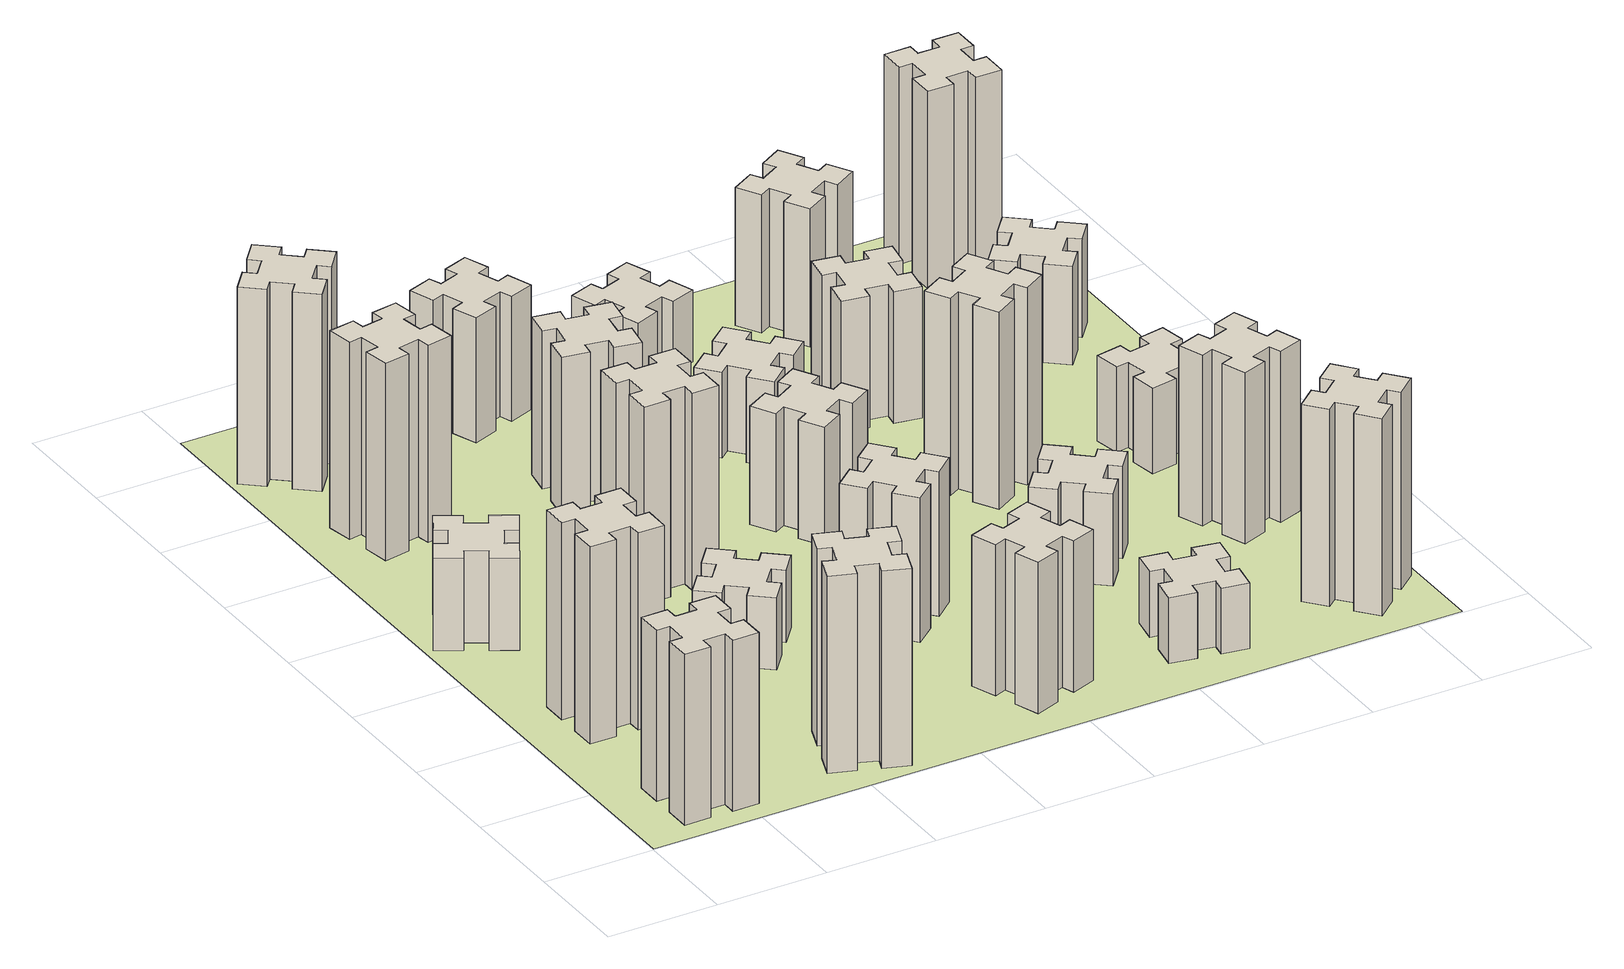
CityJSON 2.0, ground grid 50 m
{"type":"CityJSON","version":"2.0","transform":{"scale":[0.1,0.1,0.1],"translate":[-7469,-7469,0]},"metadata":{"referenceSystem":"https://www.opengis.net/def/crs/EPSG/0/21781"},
"CityObjects":{
"building1":{"type":"Building","attributes":{"class":"1000","function":"1000","usage":"1000","yearOfConstruction":2016,"roofType":"1000","measuredHeight":78,"storeysAboveGround":30,"storeysBelowGround":0},"geometry":[{"type":"Solid","lod":"1","boundaries":[[[[0,1,2,3,4,5,6,7,8,9,10,11,12,13,14,15,16,17,18,19]],[[17,16,20,21]],[[16,15,22,20]],[[15,14,23,22]],[[14,13,24,23]],[[13,12,25,24]],[[12,11,26,25]],[[11,10,27,26]],[[10,9,28,27]],[[9,8,29,28]],[[8,7,30,29]],[[7,6,31,30]],[[6,5,32,31]],[[5,4,33,32]],[[4,3,34,33]],[[3,2,35,34]],[[2,1,36,35]],[[1,0,37,36]],[[0,19,38,37]],[[19,18,39,38]],[[18,17,21,39]],[[24,25,26,27,28,29,30,31,32,33,34,35,36,37,38,39,21,20,22,23]]]]}]},
"building2":{"type":"Building","attributes":{"class":"1000","function":"1000","usage":"1000","yearOfConstruction":2016,"roofType":"1000","measuredHeight":90,"storeysAboveGround":30,"storeysBelowGround":0},"geometry":[{"type":"Solid","lod":"1","boundaries":[[[[40,41,42,43,44,45,46,47,48,49,50,51,52,53,54,55,56,57,58,59]],[[57,56,60,61]],[[56,55,62,60]],[[55,54,63,62]],[[54,53,64,63]],[[53,52,65,64]],[[52,51,66,65]],[[51,50,67,66]],[[50,49,68,67]],[[49,48,69,68]],[[48,47,70,69]],[[47,46,71,70]],[[46,45,72,71]],[[45,44,73,72]],[[44,43,74,73]],[[43,42,75,74]],[[42,41,76,75]],[[41,40,77,76]],[[40,59,78,77]],[[59,58,79,78]],[[58,57,61,79]],[[64,65,66,67,68,69,70,71,72,73,74,75,76,77,78,79,61,60,62,63]]]]}]},
"building3":{"type":"Building","attributes":{"class":"1000","function":"1000","usage":"1000","yearOfConstruction":2016,"roofType":"1000","measuredHeight":42,"storeysAboveGround":30,"storeysBelowGround":0},"geometry":[{"type":"Solid","lod":"1","boundaries":[[[[80,81,82,83,84,85,86,87,88,89,90,91,92,93,94,95,96,97,98,99]],[[97,96,100,101]],[[96,95,102,100]],[[95,94,103,102]],[[94,93,104,103]],[[93,92,105,104]],[[92,91,106,105]],[[91,90,107,106]],[[90,89,108,107]],[[89,88,109,108]],[[88,87,110,109]],[[87,86,111,110]],[[86,85,112,111]],[[85,84,113,112]],[[84,83,114,113]],[[83,82,115,114]],[[82,81,116,115]],[[81,80,117,116]],[[80,99,118,117]],[[99,98,119,118]],[[98,97,101,119]],[[104,105,106,107,108,109,110,111,112,113,114,115,116,117,118,119,101,100,102,103]]]]}]},
"building4":{"type":"Building","attributes":{"class":"1000","function":"1000","usage":"1000","yearOfConstruction":2016,"roofType":"1000","measuredHeight":90,"storeysAboveGround":30,"storeysBelowGround":0},"geometry":[{"type":"Solid","lod":"1","boundaries":[[[[120,121,122,123,124,125,126,127,128,129,130,131,132,133,134,135,136,137,138,139]],[[137,136,140,141]],[[136,135,142,140]],[[135,134,143,142]],[[134,133,144,143]],[[133,132,145,144]],[[132,131,146,145]],[[131,130,147,146]],[[130,129,148,147]],[[129,128,149,148]],[[128,127,150,149]],[[127,126,151,150]],[[126,125,152,151]],[[125,124,153,152]],[[124,123,154,153]],[[123,122,155,154]],[[122,121,156,155]],[[121,120,157,156]],[[120,139,158,157]],[[139,138,159,158]],[[138,137,141,159]],[[144,145,146,147,148,149,150,151,152,153,154,155,156,157,158,159,141,140,142,143]]]]}]},
"building5":{"type":"Building","attributes":{"class":"1000","function":"1000","usage":"1000","yearOfConstruction":2016,"roofType":"1000","measuredHeight":90,"storeysAboveGround":30,"storeysBelowGround":0},"geometry":[{"type":"Solid","lod":"1","boundaries":[[[[160,161,162,163,164,165,166,167,168,169,170,171,172,173,174,175,176,177,178,179]],[[177,176,180,181]],[[176,175,182,180]],[[175,174,183,182]],[[174,173,184,183]],[[173,172,185,184]],[[172,171,186,185]],[[171,170,187,186]],[[170,169,188,187]],[[169,168,189,188]],[[168,167,190,189]],[[167,166,191,190]],[[166,165,192,191]],[[165,164,193,192]],[[164,163,194,193]],[[163,162,195,194]],[[162,161,196,195]],[[161,160,197,196]],[[160,179,198,197]],[[179,178,199,198]],[[178,177,181,199]],[[184,185,186,187,188,189,190,191,192,193,194,195,196,197,198,199,181,180,182,183]]]]}]},
"building6":{"type":"Building","attributes":{"class":"1000","function":"1000","usage":"1000","yearOfConstruction":2016,"roofType":"1000","measuredHeight":90,"storeysAboveGround":30,"storeysBelowGround":0},"geometry":[{"type":"Solid","lod":"1","boundaries":[[[[200,201,202,203,204,205,206,207,208,209,210,211,212,213,214,215,216,217,218,219]],[[217,216,220,221]],[[216,215,222,220]],[[215,214,223,222]],[[214,213,224,223]],[[213,212,225,224]],[[212,211,226,225]],[[211,210,227,226]],[[210,209,228,227]],[[209,208,229,228]],[[208,207,230,229]],[[207,206,231,230]],[[206,205,232,231]],[[205,204,233,232]],[[204,203,234,233]],[[203,202,235,234]],[[202,201,236,235]],[[201,200,237,236]],[[200,219,238,237]],[[219,218,239,238]],[[218,217,221,239]],[[224,225,226,227,228,229,230,231,232,233,234,235,236,237,238,239,221,220,222,223]]]]}]},
"building7":{"type":"Building","attributes":{"class":"1000","function":"1000","usage":"1000","yearOfConstruction":2016,"roofType":"1000","measuredHeight":33,"storeysAboveGround":30,"storeysBelowGround":0},"geometry":[{"type":"Solid","lod":"1","boundaries":[[[[240,241,242,243,244,245,246,247,248,249,250,251,252,253,254,255,256,257,258,259]],[[257,256,260,261]],[[256,255,262,260]],[[255,254,263,262]],[[254,253,264,263]],[[253,252,265,264]],[[252,251,266,265]],[[251,250,267,266]],[[250,249,268,267]],[[249,248,269,268]],[[248,247,270,269]],[[247,246,271,270]],[[246,245,272,271]],[[245,244,273,272]],[[244,243,274,273]],[[243,242,275,274]],[[242,241,276,275]],[[241,240,277,276]],[[240,259,278,277]],[[259,258,279,278]],[[258,257,261,279]],[[264,265,266,267,268,269,270,271,272,273,274,275,276,277,278,279,261,260,262,263]]]]}]},
"building8":{"type":"Building","attributes":{"class":"1000","function":"1000","usage":"1000","yearOfConstruction":2016,"roofType":"1000","measuredHeight":90,"storeysAboveGround":30,"storeysBelowGround":0},"geometry":[{"type":"Solid","lod":"1","boundaries":[[[[280,281,282,283,284,285,286,287,288,289,290,291,292,293,294,295,296,297,298,299]],[[297,296,300,301]],[[296,295,302,300]],[[295,294,303,302]],[[294,293,304,303]],[[293,292,305,304]],[[292,291,306,305]],[[291,290,307,306]],[[290,289,308,307]],[[289,288,309,308]],[[288,287,310,309]],[[287,286,311,310]],[[286,285,312,311]],[[285,284,313,312]],[[284,283,314,313]],[[283,282,315,314]],[[282,281,316,315]],[[281,280,317,316]],[[280,299,318,317]],[[299,298,319,318]],[[298,297,301,319]],[[304,305,306,307,308,309,310,311,312,313,314,315,316,317,318,319,301,300,302,303]]]]}]},
"building9":{"type":"Building","attributes":{"class":"1000","function":"1000","usage":"1000","yearOfConstruction":2016,"roofType":"1000","measuredHeight":72,"storeysAboveGround":30,"storeysBelowGround":0},"geometry":[{"type":"Solid","lod":"1","boundaries":[[[[320,321,322,323,324,325,326,327,328,329,330,331,332,333,334,335,336,337,338,339]],[[337,336,340,341]],[[336,335,342,340]],[[335,334,343,342]],[[334,333,344,343]],[[333,332,345,344]],[[332,331,346,345]],[[331,330,347,346]],[[330,329,348,347]],[[329,328,349,348]],[[328,327,350,349]],[[327,326,351,350]],[[326,325,352,351]],[[325,324,353,352]],[[324,323,354,353]],[[323,322,355,354]],[[322,321,356,355]],[[321,320,357,356]],[[320,339,358,357]],[[339,338,359,358]],[[338,337,341,359]],[[344,345,346,347,348,349,350,351,352,353,354,355,356,357,358,359,341,340,342,343]]]]}]},
"building10":{"type":"Building","attributes":{"class":"1000","function":"1000","usage":"1000","yearOfConstruction":2016,"roofType":"1000","measuredHeight":69,"storeysAboveGround":30,"storeysBelowGround":0},"geometry":[{"type":"Solid","lod":"1","boundaries":[[[[360,361,362,363,364,365,366,367,368,369,370,371,372,373,374,375,376,377,378,379]],[[377,376,380,381]],[[376,375,382,380]],[[375,374,383,382]],[[374,373,384,383]],[[373,372,385,384]],[[372,371,386,385]],[[371,370,387,386]],[[370,369,388,387]],[[369,368,389,388]],[[368,367,390,389]],[[367,366,391,390]],[[366,365,392,391]],[[365,364,393,392]],[[364,363,394,393]],[[363,362,395,394]],[[362,361,396,395]],[[361,360,397,396]],[[360,379,398,397]],[[379,378,399,398]],[[378,377,381,399]],[[384,385,386,387,388,389,390,391,392,393,394,395,396,397,398,399,381,380,382,383]]]]}]},
"building11":{"type":"Building","attributes":{"class":"1000","function":"1000","usage":"1000","yearOfConstruction":2016,"roofType":"1000","measuredHeight":66,"storeysAboveGround":30,"storeysBelowGround":0},"geometry":[{"type":"Solid","lod":"1","boundaries":[[[[400,401,402,403,404,405,406,407,408,409,410,411,412,413,414,415,416,417,418,419]],[[417,416,420,421]],[[416,415,422,420]],[[415,414,423,422]],[[414,413,424,423]],[[413,412,425,424]],[[412,411,426,425]],[[411,410,427,426]],[[410,409,428,427]],[[409,408,429,428]],[[408,407,430,429]],[[407,406,431,430]],[[406,405,432,431]],[[405,404,433,432]],[[404,403,434,433]],[[403,402,435,434]],[[402,401,436,435]],[[401,400,437,436]],[[400,419,438,437]],[[419,418,439,438]],[[418,417,421,439]],[[424,425,426,427,428,429,430,431,432,433,434,435,436,437,438,439,421,420,422,423]]]]}]},
"building12":{"type":"Building","attributes":{"class":"1000","function":"1000","usage":"1000","yearOfConstruction":2016,"roofType":"1000","measuredHeight":57,"storeysAboveGround":30,"storeysBelowGround":0},"geometry":[{"type":"Solid","lod":"1","boundaries":[[[[440,441,442,443,444,445,446,447,448,449,450,451,452,453,454,455,456,457,458,459]],[[457,456,460,461]],[[456,455,462,460]],[[455,454,463,462]],[[454,453,464,463]],[[453,452,465,464]],[[452,451,466,465]],[[451,450,467,466]],[[450,449,468,467]],[[449,448,469,468]],[[448,447,470,469]],[[447,446,471,470]],[[446,445,472,471]],[[445,444,473,472]],[[444,443,474,473]],[[443,442,475,474]],[[442,441,476,475]],[[441,440,477,476]],[[440,459,478,477]],[[459,458,479,478]],[[458,457,461,479]],[[464,465,466,467,468,469,470,471,472,473,474,475,476,477,478,479,461,460,462,463]]]]}]},
"building13":{"type":"Building","attributes":{"class":"1000","function":"1000","usage":"1000","yearOfConstruction":2016,"roofType":"1000","measuredHeight":54,"storeysAboveGround":30,"storeysBelowGround":0},"geometry":[{"type":"Solid","lod":"1","boundaries":[[[[480,481,482,483,484,485,486,487,488,489,490,491,492,493,494,495,496,497,498,499]],[[497,496,500,501]],[[496,495,502,500]],[[495,494,503,502]],[[494,493,504,503]],[[493,492,505,504]],[[492,491,506,505]],[[491,490,507,506]],[[490,489,508,507]],[[489,488,509,508]],[[488,487,510,509]],[[487,486,511,510]],[[486,485,512,511]],[[485,484,513,512]],[[484,483,514,513]],[[483,482,515,514]],[[482,481,516,515]],[[481,480,517,516]],[[480,499,518,517]],[[499,498,519,518]],[[498,497,501,519]],[[504,505,506,507,508,509,510,511,512,513,514,515,516,517,518,519,501,500,502,503]]]]}]},
"building14":{"type":"Building","attributes":{"class":"1000","function":"1000","usage":"1000","yearOfConstruction":2016,"roofType":"1000","measuredHeight":39,"storeysAboveGround":30,"storeysBelowGround":0},"geometry":[{"type":"Solid","lod":"1","boundaries":[[[[520,521,522,523,524,525,526,527,528,529,530,531,532,533,534,535,536,537,538,539]],[[537,536,540,541]],[[536,535,542,540]],[[535,534,543,542]],[[534,533,544,543]],[[533,532,545,544]],[[532,531,546,545]],[[531,530,547,546]],[[530,529,548,547]],[[529,528,549,548]],[[528,527,550,549]],[[527,526,551,550]],[[526,525,552,551]],[[525,524,553,552]],[[524,523,554,553]],[[523,522,555,554]],[[522,521,556,555]],[[521,520,557,556]],[[520,539,558,557]],[[539,538,559,558]],[[538,537,541,559]],[[544,545,546,547,548,549,550,551,552,553,554,555,556,557,558,559,541,540,542,543]]]]}]},
"building15":{"type":"Building","attributes":{"class":"1000","function":"1000","usage":"1000","yearOfConstruction":2016,"roofType":"1000","measuredHeight":30,"storeysAboveGround":30,"storeysBelowGround":0},"geometry":[{"type":"Solid","lod":"1","boundaries":[[[[560,561,562,563,564,565,566,567,568,569,570,571,572,573,574,575,576,577,578,579]],[[577,576,580,581]],[[576,575,582,580]],[[575,574,583,582]],[[574,573,584,583]],[[573,572,585,584]],[[572,571,586,585]],[[571,570,587,586]],[[570,569,588,587]],[[569,568,589,588]],[[568,567,590,589]],[[567,566,591,590]],[[566,565,592,591]],[[565,564,593,592]],[[564,563,594,593]],[[563,562,595,594]],[[562,561,596,595]],[[561,560,597,596]],[[560,579,598,597]],[[579,578,599,598]],[[578,577,581,599]],[[584,585,586,587,588,589,590,591,592,593,594,595,596,597,598,599,581,580,582,583]]]]}]},
"building16":{"type":"Building","attributes":{"class":"1000","function":"1000","usage":"1000","yearOfConstruction":2016,"roofType":"1000","measuredHeight":33,"storeysAboveGround":30,"storeysBelowGround":0},"geometry":[{"type":"Solid","lod":"1","boundaries":[[[[600,601,602,603,604,605,606,607,608,609,610,611,612,613,614,615,616,617,618,619]],[[617,616,620,621]],[[616,615,622,620]],[[615,614,623,622]],[[614,613,624,623]],[[613,612,625,624]],[[612,611,626,625]],[[611,610,627,626]],[[610,609,628,627]],[[609,608,629,628]],[[608,607,630,629]],[[607,606,631,630]],[[606,605,632,631]],[[605,604,633,632]],[[604,603,634,633]],[[603,602,635,634]],[[602,601,636,635]],[[601,600,637,636]],[[600,619,638,637]],[[619,618,639,638]],[[618,617,621,639]],[[624,625,626,627,628,629,630,631,632,633,634,635,636,637,638,639,621,620,622,623]]]]}]},
"building17":{"type":"Building","attributes":{"class":"1000","function":"1000","usage":"1000","yearOfConstruction":2016,"roofType":"1000","measuredHeight":42,"storeysAboveGround":30,"storeysBelowGround":0},"geometry":[{"type":"Solid","lod":"1","boundaries":[[[[640,641,642,643,644,645,646,647,648,649,650,651,652,653,654,655,656,657,658,659]],[[657,656,660,661]],[[656,655,662,660]],[[655,654,663,662]],[[654,653,664,663]],[[653,652,665,664]],[[652,651,666,665]],[[651,650,667,666]],[[650,649,668,667]],[[649,648,669,668]],[[648,647,670,669]],[[647,646,671,670]],[[646,645,672,671]],[[645,644,673,672]],[[644,643,674,673]],[[643,642,675,674]],[[642,641,676,675]],[[641,640,677,676]],[[640,659,678,677]],[[659,658,679,678]],[[658,657,661,679]],[[664,665,666,667,668,669,670,671,672,673,674,675,676,677,678,679,661,660,662,663]]]]}]},
"building18":{"type":"Building","attributes":{"class":"1000","function":"1000","usage":"1000","yearOfConstruction":2016,"roofType":"1000","measuredHeight":90,"storeysAboveGround":30,"storeysBelowGround":0},"geometry":[{"type":"Solid","lod":"1","boundaries":[[[[680,681,682,683,684,685,686,687,688,689,690,691,692,693,694,695,696,697,698,699]],[[697,696,700,701]],[[696,695,702,700]],[[695,694,703,702]],[[694,693,704,703]],[[693,692,705,704]],[[692,691,706,705]],[[691,690,707,706]],[[690,689,708,707]],[[689,688,709,708]],[[688,687,710,709]],[[687,686,711,710]],[[686,685,712,711]],[[685,684,713,712]],[[684,683,714,713]],[[683,682,715,714]],[[682,681,716,715]],[[681,680,717,716]],[[680,699,718,717]],[[699,698,719,718]],[[698,697,701,719]],[[704,705,706,707,708,709,710,711,712,713,714,715,716,717,718,719,701,700,702,703]]]]}]},
"building19":{"type":"Building","attributes":{"class":"1000","function":"1000","usage":"1000","yearOfConstruction":2016,"roofType":"1000","measuredHeight":60,"storeysAboveGround":30,"storeysBelowGround":0},"geometry":[{"type":"Solid","lod":"1","boundaries":[[[[720,721,722,723,724,725,726,727,728,729,730,731,732,733,734,735,736,737,738,739]],[[737,736,740,741]],[[736,735,742,740]],[[735,734,743,742]],[[734,733,744,743]],[[733,732,745,744]],[[732,731,746,745]],[[731,730,747,746]],[[730,729,748,747]],[[729,728,749,748]],[[728,727,750,749]],[[727,726,751,750]],[[726,725,752,751]],[[725,724,753,752]],[[724,723,754,753]],[[723,722,755,754]],[[722,721,756,755]],[[721,720,757,756]],[[720,739,758,757]],[[739,738,759,758]],[[738,737,741,759]],[[744,745,746,747,748,749,750,751,752,753,754,755,756,757,758,759,741,740,742,743]]]]}]},
"building20":{"type":"Building","attributes":{"class":"1000","function":"1000","usage":"1000","yearOfConstruction":2016,"roofType":"1000","measuredHeight":90,"storeysAboveGround":30,"storeysBelowGround":0},"geometry":[{"type":"Solid","lod":"1","boundaries":[[[[760,761,762,763,764,765,766,767,768,769,770,771,772,773,774,775,776,777,778,779]],[[777,776,780,781]],[[776,775,782,780]],[[775,774,783,782]],[[774,773,784,783]],[[773,772,785,784]],[[772,771,786,785]],[[771,770,787,786]],[[770,769,788,787]],[[769,768,789,788]],[[768,767,790,789]],[[767,766,791,790]],[[766,765,792,791]],[[765,764,793,792]],[[764,763,794,793]],[[763,762,795,794]],[[762,761,796,795]],[[761,760,797,796]],[[760,779,798,797]],[[779,778,799,798]],[[778,777,781,799]],[[784,785,786,787,788,789,790,791,792,793,794,795,796,797,798,799,781,780,782,783]]]]}]},
"building21":{"type":"Building","attributes":{"class":"1000","function":"1000","usage":"1000","yearOfConstruction":2016,"roofType":"1000","measuredHeight":63,"storeysAboveGround":30,"storeysBelowGround":0},"geometry":[{"type":"Solid","lod":"1","boundaries":[[[[800,801,802,803,804,805,806,807,808,809,810,811,812,813,814,815,816,817,818,819]],[[817,816,820,821]],[[816,815,822,820]],[[815,814,823,822]],[[814,813,824,823]],[[813,812,825,824]],[[812,811,826,825]],[[811,810,827,826]],[[810,809,828,827]],[[809,808,829,828]],[[808,807,830,829]],[[807,806,831,830]],[[806,805,832,831]],[[805,804,833,832]],[[804,803,834,833]],[[803,802,835,834]],[[802,801,836,835]],[[801,800,837,836]],[[800,819,838,837]],[[819,818,839,838]],[[818,817,821,839]],[[824,825,826,827,828,829,830,831,832,833,834,835,836,837,838,839,821,820,822,823]]]]}]},
"building22":{"type":"Building","attributes":{"class":"1000","function":"1000","usage":"1000","yearOfConstruction":2016,"roofType":"1000","measuredHeight":78,"storeysAboveGround":30,"storeysBelowGround":0},"geometry":[{"type":"Solid","lod":"1","boundaries":[[[[840,841,842,843,844,845,846,847,848,849,850,851,852,853,854,855,856,857,858,859]],[[857,856,860,861]],[[856,855,862,860]],[[855,854,863,862]],[[854,853,864,863]],[[853,852,865,864]],[[852,851,866,865]],[[851,850,867,866]],[[850,849,868,867]],[[849,848,869,868]],[[848,847,870,869]],[[847,846,871,870]],[[846,845,872,871]],[[845,844,873,872]],[[844,843,874,873]],[[843,842,875,874]],[[842,841,876,875]],[[841,840,877,876]],[[840,859,878,877]],[[859,858,879,878]],[[858,857,861,879]],[[864,865,866,867,868,869,870,871,872,873,874,875,876,877,878,879,861,860,862,863]]]]}]},
"building23":{"type":"Building","attributes":{"class":"1000","function":"1000","usage":"1000","yearOfConstruction":2016,"roofType":"1000","measuredHeight":39,"storeysAboveGround":30,"storeysBelowGround":0},"geometry":[{"type":"Solid","lod":"1","boundaries":[[[[880,881,882,883,884,885,886,887,888,889,890,891,892,893,894,895,896,897,898,899]],[[897,896,900,901]],[[896,895,902,900]],[[895,894,903,902]],[[894,893,904,903]],[[893,892,905,904]],[[892,891,906,905]],[[891,890,907,906]],[[890,889,908,907]],[[889,888,909,908]],[[888,887,910,909]],[[887,886,911,910]],[[886,885,912,911]],[[885,884,913,912]],[[884,883,914,913]],[[883,882,915,914]],[[882,881,916,915]],[[881,880,917,916]],[[880,899,918,917]],[[899,898,919,918]],[[898,897,901,919]],[[904,905,906,907,908,909,910,911,912,913,914,915,916,917,918,919,901,900,902,903]]]]}]},
"building24":{"type":"Building","attributes":{"class":"1000","function":"1000","usage":"1000","yearOfConstruction":2016,"roofType":"1000","measuredHeight":45,"storeysAboveGround":30,"storeysBelowGround":0},"geometry":[{"type":"Solid","lod":"1","boundaries":[[[[920,921,922,923,924,925,926,927,928,929,930,931,932,933,934,935,936,937,938,939]],[[937,936,940,941]],[[936,935,942,940]],[[935,934,943,942]],[[934,933,944,943]],[[933,932,945,944]],[[932,931,946,945]],[[931,930,947,946]],[[930,929,948,947]],[[929,928,949,948]],[[928,927,950,949]],[[927,926,951,950]],[[926,925,952,951]],[[925,924,953,952]],[[924,923,954,953]],[[923,922,955,954]],[[922,921,956,955]],[[921,920,957,956]],[[920,939,958,957]],[[939,938,959,958]],[[938,937,941,959]],[[944,945,946,947,948,949,950,951,952,953,954,955,956,957,958,959,941,940,942,943]]]]}]},
"building25":{"type":"Building","attributes":{"class":"1000","function":"1000","usage":"1000","yearOfConstruction":2016,"roofType":"1000","measuredHeight":90,"storeysAboveGround":30,"storeysBelowGround":0},"geometry":[{"type":"Solid","lod":"1","boundaries":[[[[960,961,962,963,964,965,966,967,968,969,970,971,972,973,974,975,976,977,978,979]],[[977,976,980,981]],[[976,975,982,980]],[[975,974,983,982]],[[974,973,984,983]],[[973,972,985,984]],[[972,971,986,985]],[[971,970,987,986]],[[970,969,988,987]],[[969,968,989,988]],[[968,967,990,989]],[[967,966,991,990]],[[966,965,992,991]],[[965,964,993,992]],[[964,963,994,993]],[[963,962,995,994]],[[962,961,996,995]],[[961,960,997,996]],[[960,979,998,997]],[[979,978,999,998]],[[978,977,981,999]],[[984,985,986,987,988,989,990,991,992,993,994,995,996,997,998,999,981,980,982,983]]]]}]},
"landuse1":{"type":"LandUse","attributes":{"name":"plot1","function":"1010"},"geometry":[{"type":"MultiSurface","lod":"1","boundaries":[[[1000,1001,1002,1003]]]}]}
},
"vertices":[
[265,325,0],[265,225,0],[205,225,0],[205,105,0],[325,105,0],[325,165,0],[425,165,0],[425,105,0],[545,105,0],[545,225,0],[485,225,0],[485,325,0],[545,325,0],[545,445,0],[425,445,0],[425,385,0],[325,385,0],[325,445,0],[205,445,0],[205,325,0],[325,385,780],[325,445,780],[425,385,780],[425,445,780],[545,445,780],[545,325,780],[485,325,780],[485,225,780],[545,225,780],[545,105,780],[425,105,780],[425,165,780],[325,165,780],[325,105,780],[205,105,780],[205,225,780],[265,225,780],[265,325,780],[205,325,780],[205,445,780],
[265,1065,0],[265,965,0],[205,965,0],[205,845,0],[325,845,0],[325,905,0],[425,905,0],[425,845,0],[545,845,0],[545,965,0],[485,965,0],[485,1065,0],[545,1065,0],[545,1185,0],[425,1185,0],[425,1125,0],[325,1125,0],[325,1185,0],[205,1185,0],[205,1065,0],[325,1125,900],[325,1185,900],[425,1125,900],[425,1185,900],[545,1185,900],[545,1065,900],[485,1065,900],[485,965,900],[545,965,900],[545,845,900],[425,845,900],[425,905,900],[325,905,900],[325,845,900],[205,845,900],[205,965,900],[265,965,900],[265,1065,900],[205,1065,900],[205,1185,900],
[374,1926,0],[287,1976,0],[317,2028,0],[213,2088,0],[153,1984,0],[205,1954,0],[155,1867,0],[103,1897,0],[43,1793,0],[147,1733,0],[177,1785,0],[264,1735,0],[234,1683,0],[338,1623,0],[398,1727,0],[346,1757,0],[396,1844,0],[448,1814,0],[508,1918,0],[404,1978,0],[396,1844,420],[448,1814,420],[346,1757,420],[398,1727,420],[338,1623,420],[234,1683,420],[264,1735,420],[177,1785,420],[147,1733,420],[43,1793,420],[103,1897,420],[155,1867,420],[205,1954,420],[153,1984,420],[213,2088,420],[317,2028,420],[287,1976,420],[374,1926,420],[404,1978,420],[508,1918,420],
[405,2812,0],[307,2795,0],[297,2854,0],[178,2833,0],[199,2715,0],[258,2725,0],[276,2627,0],[217,2617,0],[237,2498,0],[356,2519,0],[345,2578,0],[444,2596,0],[454,2537,0],[572,2557,0],[551,2676,0],[492,2665,0],[475,2764,0],[534,2774,0],[513,2892,0],[395,2871,0],[475,2764,900],[534,2774,900],[492,2665,900],[551,2676,900],[572,2557,900],[454,2537,900],[444,2596,900],[345,2578,900],[356,2519,900],[237,2498,900],[217,2617,900],[276,2627,900],[258,2725,900],[199,2715,900],[178,2833,900],[297,2854,900],[307,2795,900],[405,2812,900],[395,2871,900],[513,2892,900],
[1029,360,0],[995,266,0],[939,287,0],[897,174,0],[1010,133,0],[1031,189,0],[1125,155,0],[1104,99,0],[1217,57,0],[1258,170,0],[1202,191,0],[1236,285,0],[1292,264,0],[1333,377,0],[1220,418,0],[1200,362,0],[1106,396,0],[1127,452,0],[1014,493,0],[973,380,0],[1106,396,900],[1127,452,900],[1200,362,900],[1220,418,900],[1333,377,900],[1292,264,900],[1236,285,900],[1202,191,900],[1258,170,900],[1217,57,900],[1104,99,900],[1125,155,900],[1031,189,900],[1010,133,900],[897,174,900],[939,287,900],[995,266,900],[1029,360,900],[973,380,900],[1014,493,900],
[384,3387,0],[308,3452,0],[346,3498,0],[254,3575,0],[177,3483,0],[223,3444,0],[159,3368,0],[113,3406,0],[36,3314,0],[128,3237,0],[166,3283,0],[243,3219,0],[204,3173,0],[296,3096,0],[373,3188,0],[327,3226,0],[392,3303,0],[438,3264,0],[515,3356,0],[423,3433,0],[392,3303,900],[438,3264,900],[327,3226,900],[373,3188,900],[296,3096,900],[204,3173,900],[243,3219,900],[166,3283,900],[128,3237,900],[36,3314,900],[113,3406,900],[159,3368,900],[223,3444,900],[177,3483,900],[254,3575,900],[346,3498,900],[308,3452,900],[384,3387,900],[423,3433,900],[515,3356,900],
[1224,1267,0],[1148,1332,0],[1186,1378,0],[1094,1455,0],[1017,1363,0],[1063,1324,0],[999,1248,0],[953,1286,0],[876,1194,0],[968,1117,0],[1006,1163,0],[1083,1099,0],[1044,1053,0],[1136,976,0],[1213,1068,0],[1167,1106,0],[1232,1183,0],[1278,1144,0],[1355,1236,0],[1263,1313,0],[1232,1183,330],[1278,1144,330],[1167,1106,330],[1213,1068,330],[1136,976,330],[1044,1053,330],[1083,1099,330],[1006,1163,330],[968,1117,330],[876,1194,330],[953,1286,330],[999,1248,330],[1063,1324,330],[1017,1363,330],[1094,1455,330],[1186,1378,330],[1148,1332,330],[1224,1267,330],[1263,1313,330],[1355,1236,330],
[1165,1965,0],[1065,1965,0],[1065,2025,0],[945,2025,0],[945,1905,0],[1005,1905,0],[1005,1805,0],[945,1805,0],[945,1685,0],[1065,1685,0],[1065,1745,0],[1165,1745,0],[1165,1685,0],[1285,1685,0],[1285,1805,0],[1225,1805,0],[1225,1905,0],[1285,1905,0],[1285,2025,0],[1165,2025,0],[1225,1905,900],[1285,1905,900],[1225,1805,900],[1285,1805,900],[1285,1685,900],[1165,1685,900],[1165,1745,900],[1065,1745,900],[1065,1685,900],[945,1685,900],[945,1805,900],[1005,1805,900],[1005,1905,900],[945,1905,900],[945,2025,900],[1065,2025,900],[1065,1965,900],[1165,1965,900],[1165,2025,900],[1285,2025,900],
[1315,2527,0],[1332,2625,0],[1391,2615,0],[1412,2733,0],[1294,2754,0],[1284,2695,0],[1185,2712,0],[1196,2771,0],[1077,2792,0],[1057,2674,0],[1116,2664,0],[1098,2565,0],[1039,2576,0],[1018,2457,0],[1137,2437,0],[1147,2496,0],[1245,2478,0],[1235,2419,0],[1353,2398,0],[1374,2517,0],[1245,2478,720],[1235,2419,720],[1147,2496,720],[1137,2437,720],[1018,2457,720],[1039,2576,720],[1098,2565,720],[1116,2664,720],[1057,2674,720],[1077,2792,720],[1196,2771,720],[1185,2712,720],[1284,2695,720],[1294,2754,720],[1412,2733,720],[1391,2615,720],[1332,2625,720],[1315,2527,720],[1374,2517,720],[1353,2398,720],
[1965,496,0],[1871,462,0],[1850,518,0],[1737,477,0],[1779,364,0],[1835,385,0],[1869,291,0],[1813,270,0],[1854,157,0],[1967,199,0],[1946,255,0],[2040,289,0],[2060,233,0],[2173,274,0],[2132,387,0],[2076,366,0],[2042,460,0],[2098,480,0],[2057,593,0],[1944,552,0],[2042,460,690],[2098,480,690],[2076,366,690],[2132,387,690],[2173,274,690],[2060,233,690],[2040,289,690],[1946,255,690],[1967,199,690],[1854,157,690],[1813,270,690],[1869,291,690],[1835,385,690],[1779,364,690],[1737,477,690],[1850,518,690],[1871,462,690],[1965,496,690],[1944,552,690],[2057,593,690],
[1788,999,0],[1864,1063,0],[1903,1017,0],[1995,1094,0],[1918,1186,0],[1872,1148,0],[1807,1224,0],[1853,1263,0],[1776,1355,0],[1684,1278,0],[1723,1232,0],[1646,1167,0],[1608,1213,0],[1516,1136,0],[1593,1044,0],[1639,1083,0],[1703,1006,0],[1657,968,0],[1734,876,0],[1826,953,0],[1703,1006,660],[1657,968,660],[1639,1083,660],[1593,1044,660],[1516,1136,660],[1608,1213,660],[1646,1167,660],[1723,1232,660],[1684,1278,660],[1776,1355,660],[1853,1263,660],[1807,1224,660],[1872,1148,660],[1918,1186,660],[1995,1094,660],[1903,1017,660],[1864,1063,660],[1788,999,660],[1826,953,660],[1734,876,660],
[1125,3456,0],[1031,3422,0],[1010,3478,0],[897,3437,0],[939,3324,0],[995,3345,0],[1029,3251,0],[973,3230,0],[1014,3117,0],[1127,3159,0],[1106,3215,0],[1200,3249,0],[1220,3193,0],[1333,3234,0],[1292,3347,0],[1236,3326,0],[1202,3420,0],[1258,3440,0],[1217,3553,0],[1104,3512,0],[1202,3420,570],[1258,3440,570],[1236,3326,570],[1292,3347,570],[1333,3234,570],[1220,3193,570],[1200,3249,570],[1106,3215,570],[1127,3159,570],[1014,3117,570],[973,3230,570],[1029,3251,570],[995,3345,570],[939,3324,570],[897,3437,570],[1010,3478,570],[1031,3422,570],[1125,3456,570],[1104,3512,570],[1217,3553,570],
[1844,2076,0],[1757,2026,0],[1727,2078,0],[1623,2018,0],[1683,1914,0],[1735,1944,0],[1785,1857,0],[1733,1827,0],[1793,1723,0],[1897,1783,0],[1867,1835,0],[1954,1885,0],[1984,1833,0],[2088,1893,0],[2028,1997,0],[1976,1967,0],[1926,2054,0],[1978,2084,0],[1918,2188,0],[1814,2128,0],[1926,2054,540],[1978,2084,540],[1976,1967,540],[2028,1997,540],[2088,1893,540],[1984,1833,540],[1954,1885,540],[1867,1835,540],[1897,1783,540],[1793,1723,540],[1733,1827,540],[1785,1857,540],[1735,1944,540],[1683,1914,540],[1623,2018,540],[1727,2078,540],[1757,2026,540],[1844,2076,540],[1814,2128,540],[1918,2188,540],
[1988,2479,0],[2064,2543,0],[2103,2497,0],[2195,2574,0],[2118,2666,0],[2072,2628,0],[2007,2704,0],[2053,2743,0],[1976,2835,0],[1884,2758,0],[1923,2712,0],[1846,2647,0],[1808,2693,0],[1716,2616,0],[1793,2524,0],[1839,2563,0],[1903,2486,0],[1857,2448,0],[1934,2356,0],[2026,2433,0],[1903,2486,390],[1857,2448,390],[1839,2563,390],[1793,2524,390],[1716,2616,390],[1808,2693,390],[1846,2647,390],[1923,2712,390],[1884,2758,390],[1976,2835,390],[2053,2743,390],[2007,2704,390],[2072,2628,390],[2118,2666,390],[2195,2574,390],[2103,2497,390],[2064,2543,390],[1988,2479,390],[2026,2433,390],[1934,2356,390],
[2596,444,0],[2578,345,0],[2519,356,0],[2498,237,0],[2617,217,0],[2627,276,0],[2725,258,0],[2715,199,0],[2833,178,0],[2854,297,0],[2795,307,0],[2812,405,0],[2871,395,0],[2892,513,0],[2774,534,0],[2764,475,0],[2665,492,0],[2676,551,0],[2557,572,0],[2537,454,0],[2665,492,300],[2676,551,300],[2764,475,300],[2774,534,300],[2892,513,300],[2871,395,300],[2812,405,300],[2795,307,300],[2854,297,300],[2833,178,300],[2715,199,300],[2725,258,300],[2627,276,300],[2617,217,300],[2498,237,300],[2519,356,300],[2578,345,300],[2596,444,300],[2537,454,300],[2557,572,300],
[1865,3456,0],[1771,3422,0],[1750,3478,0],[1637,3437,0],[1679,3324,0],[1735,3345,0],[1769,3251,0],[1713,3230,0],[1754,3117,0],[1867,3159,0],[1846,3215,0],[1940,3249,0],[1960,3193,0],[2073,3234,0],[2032,3347,0],[1976,3326,0],[1942,3420,0],[1998,3440,0],[1957,3553,0],[1844,3512,0],[1942,3420,330],[1998,3440,330],[1976,3326,330],[2032,3347,330],[2073,3234,330],[1960,3193,330],[1940,3249,330],[1846,3215,330],[1867,3159,330],[1754,3117,330],[1713,3230,330],[1769,3251,330],[1735,3345,330],[1679,3324,330],[1637,3437,330],[1750,3478,330],[1771,3422,330],[1865,3456,330],[1844,3512,330],[1957,3553,330],
[2647,1006,0],[2712,1083,0],[2758,1044,0],[2835,1136,0],[2743,1213,0],[2704,1167,0],[2628,1232,0],[2666,1278,0],[2574,1355,0],[2497,1263,0],[2543,1224,0],[2479,1148,0],[2433,1186,0],[2356,1094,0],[2448,1017,0],[2486,1063,0],[2563,999,0],[2524,953,0],[2616,876,0],[2693,968,0],[2563,999,420],[2524,953,420],[2486,1063,420],[2448,1017,420],[2356,1094,420],[2433,1186,420],[2479,1148,420],[2543,1224,420],[2497,1263,420],[2574,1355,420],[2666,1278,420],[2628,1232,420],[2704,1167,420],[2743,1213,420],[2835,1136,420],[2758,1044,420],[2712,1083,420],[2647,1006,420],[2693,968,420],[2616,876,420],
[2716,1867,0],[2666,1954,0],[2718,1984,0],[2658,2088,0],[2554,2028,0],[2584,1976,0],[2497,1926,0],[2467,1978,0],[2363,1918,0],[2423,1814,0],[2475,1844,0],[2525,1757,0],[2473,1727,0],[2533,1623,0],[2637,1683,0],[2607,1735,0],[2694,1785,0],[2724,1733,0],[2828,1793,0],[2768,1897,0],[2694,1785,900],[2724,1733,900],[2607,1735,900],[2637,1683,900],[2533,1623,900],[2473,1727,900],[2525,1757,900],[2475,1844,900],[2423,1814,900],[2363,1918,900],[2467,1978,900],[2497,1926,900],[2584,1976,900],[2554,2028,900],[2658,2088,900],[2718,1984,900],[2666,1954,900],[2716,1867,900],[2768,1897,900],[2828,1793,900],
[2564,2695,0],[2465,2712,0],[2476,2771,0],[2357,2792,0],[2337,2674,0],[2396,2664,0],[2378,2565,0],[2319,2576,0],[2298,2457,0],[2417,2437,0],[2427,2496,0],[2525,2478,0],[2515,2419,0],[2633,2398,0],[2654,2517,0],[2595,2527,0],[2612,2625,0],[2671,2615,0],[2692,2733,0],[2574,2754,0],[2612,2625,600],[2671,2615,600],[2595,2527,600],[2654,2517,600],[2633,2398,600],[2515,2419,600],[2525,2478,600],[2427,2496,600],[2417,2437,600],[2298,2457,600],[2319,2576,600],[2378,2565,600],[2396,2664,600],[2337,2674,600],[2357,2792,600],[2476,2771,600],[2465,2712,600],[2564,2695,600],[2574,2754,600],[2692,2733,600],
[3468,259,0],[3544,323,0],[3583,277,0],[3675,354,0],[3598,446,0],[3552,408,0],[3487,484,0],[3533,523,0],[3456,615,0],[3364,538,0],[3403,492,0],[3326,427,0],[3288,473,0],[3196,396,0],[3273,304,0],[3319,343,0],[3383,266,0],[3337,228,0],[3414,136,0],[3506,213,0],[3383,266,900],[3337,228,900],[3319,343,900],[3273,304,900],[3196,396,900],[3288,473,900],[3326,427,900],[3403,492,900],[3364,538,900],[3456,615,900],[3533,523,900],[3487,484,900],[3552,408,900],[3598,446,900],[3675,354,900],[3583,277,900],[3544,323,900],[3468,259,900],[3506,213,900],[3414,136,900],
[2716,3347,0],[2666,3434,0],[2718,3464,0],[2658,3568,0],[2554,3508,0],[2584,3456,0],[2497,3406,0],[2467,3458,0],[2363,3398,0],[2423,3294,0],[2475,3324,0],[2525,3237,0],[2473,3207,0],[2533,3103,0],[2637,3163,0],[2607,3215,0],[2694,3265,0],[2724,3213,0],[2828,3273,0],[2768,3377,0],[2694,3265,630],[2724,3213,630],[2607,3215,630],[2637,3163,630],[2533,3103,630],[2473,3207,630],[2525,3237,630],[2475,3324,630],[2423,3294,630],[2363,3398,630],[2467,3458,630],[2497,3406,630],[2584,3456,630],[2554,3508,630],[2658,3568,630],[2718,3464,630],[2666,3434,630],[2716,3347,630],[2768,3377,630],[2828,3273,630],
[3215,1125,0],[3249,1031,0],[3193,1010,0],[3234,897,0],[3347,939,0],[3326,995,0],[3420,1029,0],[3440,973,0],[3553,1014,0],[3512,1127,0],[3456,1106,0],[3422,1200,0],[3478,1220,0],[3437,1333,0],[3324,1292,0],[3345,1236,0],[3251,1202,0],[3230,1258,0],[3117,1217,0],[3159,1104,0],[3251,1202,780],[3230,1258,780],[3345,1236,780],[3324,1292,780],[3437,1333,780],[3478,1220,780],[3422,1200,780],[3456,1106,780],[3512,1127,780],[3553,1014,780],[3440,973,780],[3420,1029,780],[3326,995,780],[3347,939,780],[3234,897,780],[3193,1010,780],[3249,1031,780],[3215,1125,780],[3159,1104,780],[3117,1217,780],
[3365,1872,0],[3267,1855,0],[3257,1914,0],[3138,1893,0],[3159,1775,0],[3218,1785,0],[3236,1687,0],[3177,1677,0],[3197,1558,0],[3316,1579,0],[3305,1638,0],[3404,1656,0],[3414,1597,0],[3532,1617,0],[3511,1736,0],[3452,1725,0],[3435,1824,0],[3494,1834,0],[3473,1952,0],[3355,1931,0],[3435,1824,390],[3494,1834,390],[3452,1725,390],[3511,1736,390],[3532,1617,390],[3414,1597,390],[3404,1656,390],[3305,1638,390],[3316,1579,390],[3197,1558,390],[3177,1677,390],[3236,1687,390],[3218,1785,390],[3159,1775,390],[3138,1893,390],[3257,1914,390],[3267,1855,390],[3365,1872,390],[3355,1931,390],[3473,1952,390],
[3444,2747,0],[3368,2812,0],[3406,2858,0],[3314,2935,0],[3237,2843,0],[3283,2804,0],[3219,2728,0],[3173,2766,0],[3096,2674,0],[3188,2597,0],[3226,2643,0],[3303,2579,0],[3264,2533,0],[3356,2456,0],[3433,2548,0],[3387,2586,0],[3452,2663,0],[3498,2624,0],[3575,2716,0],[3483,2793,0],[3452,2663,450],[3498,2624,450],[3387,2586,450],[3433,2548,450],[3356,2456,450],[3264,2533,450],[3303,2579,450],[3226,2643,450],[3188,2597,450],[3096,2674,450],[3173,2766,450],[3219,2728,450],[3283,2804,450],[3237,2843,450],[3314,2935,450],[3406,2858,450],[3368,2812,450],[3444,2747,450],[3483,2793,450],[3575,2716,450],
[3285,3325,0],[3385,3325,0],[3385,3265,0],[3505,3265,0],[3505,3385,0],[3445,3385,0],[3445,3485,0],[3505,3485,0],[3505,3605,0],[3385,3605,0],[3385,3545,0],[3285,3545,0],[3285,3605,0],[3165,3605,0],[3165,3485,0],[3225,3485,0],[3225,3385,0],[3165,3385,0],[3165,3265,0],[3285,3265,0],[3225,3385,900],[3165,3385,900],[3225,3485,900],[3165,3485,900],[3165,3605,900],[3285,3605,900],[3285,3545,900],[3385,3545,900],[3385,3605,900],[3505,3605,900],[3505,3485,900],[3445,3485,900],[3445,3385,900],[3505,3385,900],[3505,3265,900],[3385,3265,900],[3385,3325,900],[3285,3325,900],[3285,3265,900],[3165,3265,900],
[5,3705,0],[3705,3705,0],[3705,5,0],[5,5,0]
]}
